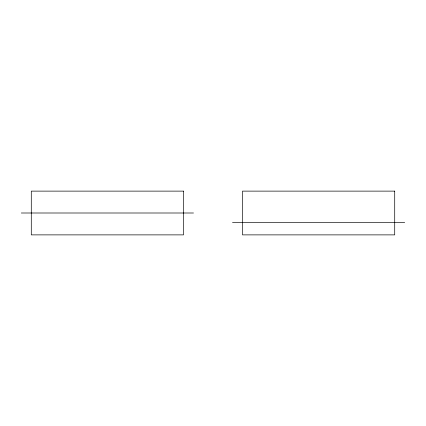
<?xml version="1.0" encoding="UTF-8"?>
<svg xmlns="http://www.w3.org/2000/svg" width="426" height="426" viewBox="0 0 426 426"><rect width="100%" height="100%" fill="white"/><g stroke="black" fill="none" stroke-linecap="round" stroke-linejoin="round"><path stroke-width="0.64" d="M21.3 213L193.495 213M232.505 222.516L404.7 222.516M183.51 191.12L31.29 191.12L31.29 234.88L183.51 234.88L183.51 191.12M394.71 191.12L242.49 191.12L242.49 234.88L394.71 234.88L394.71 191.12"/></g></svg>
